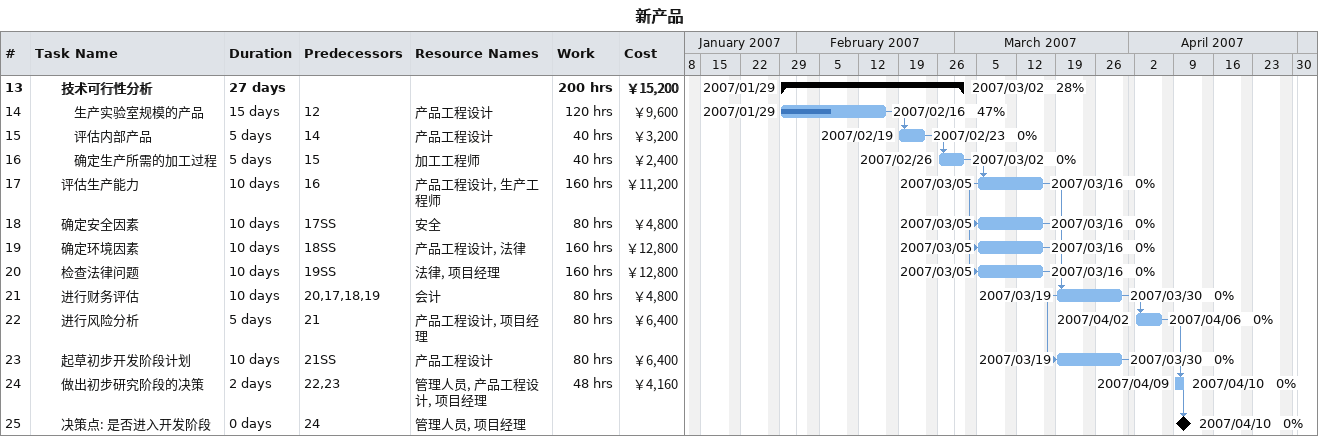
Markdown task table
新产品

| ID | Level | Task | Duration | Start | Finish | Predecessors | Resources | % complete | Work (h) | Cost (￥) |
|---|---|---|---|---|---|---|---|---|---|---|
| 13 | 3 | **技术可行性分析** | 27d | 2007-01-29 | 2007-03-02 |  |  | 28 | 200 | 15200 |
| 14 | 4 | 生产实验室规模的产品 | 15d | 2007-01-29 | 2007-02-16 | 12 | 产品工程设计 | 47 | 120 | 9600 |
| 15 | 4 | 评估内部产品 | 5d | 2007-02-19 | 2007-02-23 | 14 | 产品工程设计 | 0 | 40 | 3200 |
| 16 | 4 | 确定生产所需的加工过程 | 5d | 2007-02-26 | 2007-03-02 | 15 | 加工工程师 | 0 | 40 | 2400 |
| 17 | 3 | 评估生产能力 | 10d | 2007-03-05 | 2007-03-16 | 16 | 产品工程设计, 生产工程师 | 0 | 160 | 11200 |
| 18 | 3 | 确定安全因素 | 10d | 2007-03-05 | 2007-03-16 | 17SS | 安全 | 0 | 80 | 4800 |
| 19 | 3 | 确定环境因素 | 10d | 2007-03-05 | 2007-03-16 | 18SS | 产品工程设计, 法律 | 0 | 160 | 12800 |
| 20 | 3 | 检查法律问题 | 10d | 2007-03-05 | 2007-03-16 | 19SS | 法律, 项目经理 | 0 | 160 | 12800 |
| 21 | 3 | 进行财务评估 | 10d | 2007-03-19 | 2007-03-30 | 20, 17, 18, 19 | 会计 | 0 | 80 | 4800 |
| 22 | 3 | 进行风险分析 | 5d | 2007-04-02 | 2007-04-06 | 21 | 产品工程设计, 项目经理 | 0 | 80 | 6400 |
| 23 | 3 | 起草初步开发阶段计划 | 10d | 2007-03-19 | 2007-03-30 | 21SS | 产品工程设计 | 0 | 80 | 6400 |
| 24 | 3 | 做出初步研究阶段的决策 | 2d | 2007-04-09 | 2007-04-10 | 22, 23 | 管理人员, 产品工程设计, 项目经理 | 0 | 48 | 4160 |
| 25 | 3 | 决策点: 是否进入开发阶段 | 0d | 2007-04-10 | 2007-04-10 | 24 | 管理人员, 项目经理 | 0 |  |  |
